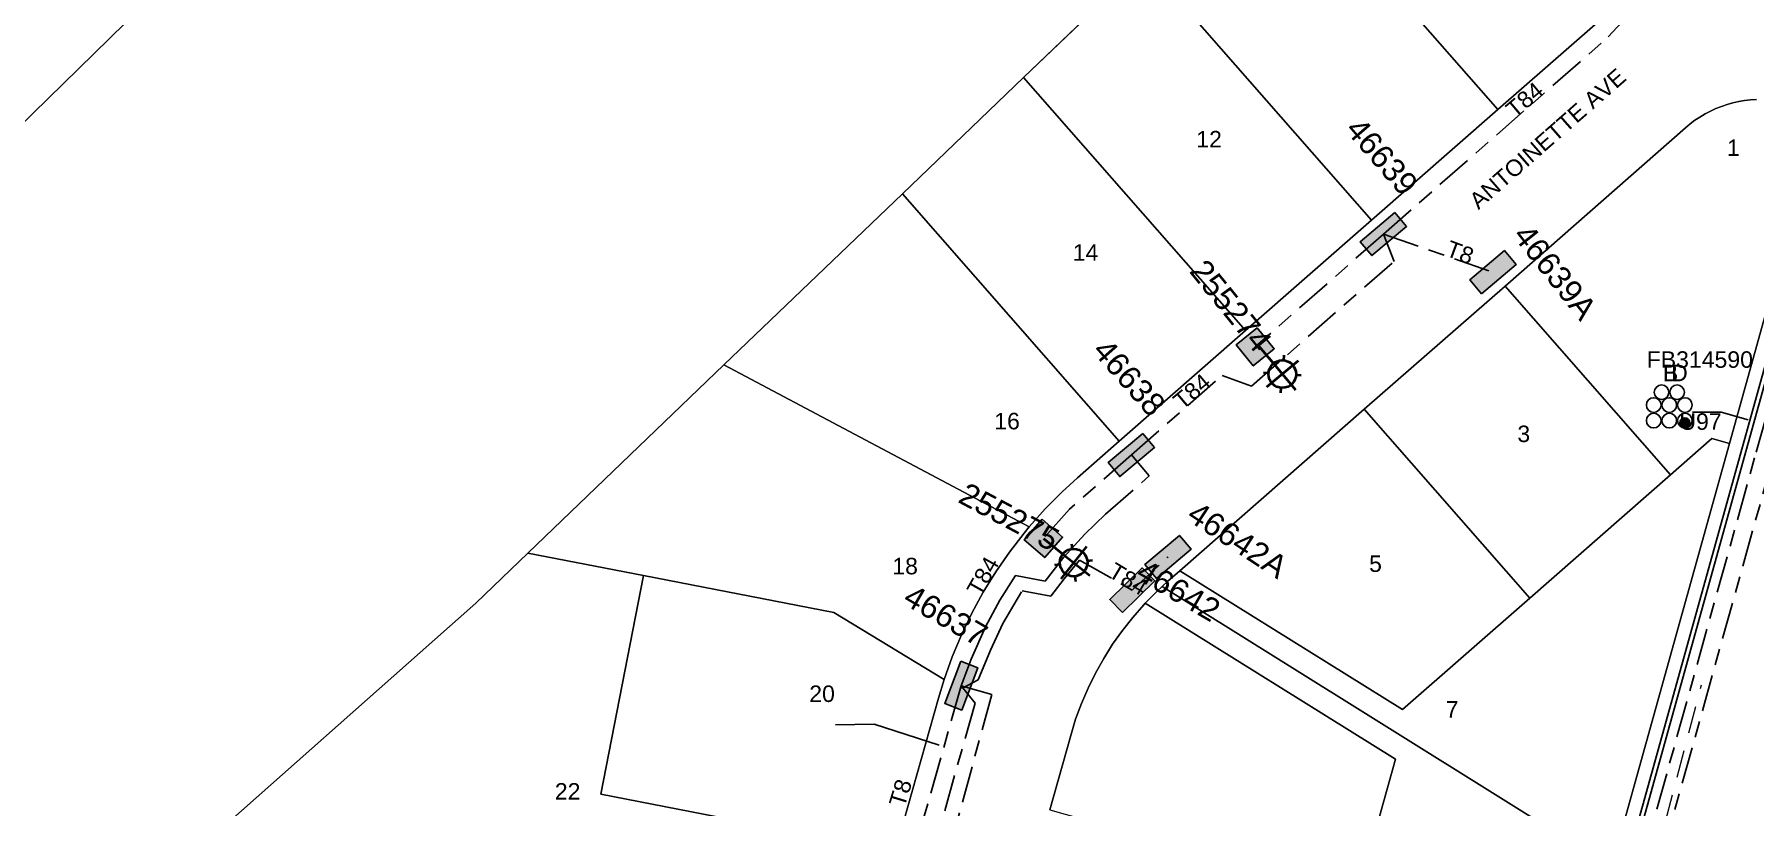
# Model space of a CAD drawing. Header units: metres. Extents: x 289087 to 291245, y 6227587 to 6229773.
# Drawn here: x 290663 to 290850.8, y 6229101 to 6229185.3 of the extents above; entities that cross this region are included whole.
import ezdxf
from ezdxf.enums import TextEntityAlignment as Align

# ---------------------------------------------------------------- set-up
doc = ezdxf.new("R2010")
doc.units = ezdxf.units.M
doc.linetypes.add('Cable Exist UG', pattern=[8.2, 4, -1.2, 1.8, -1.2])
doc.linetypes.add('Dash', pattern=[5, 3, -2])
for name, color, linetype in [('_User Ducts Config', 7, 'Continuous'), ('Duct_SP_EXT', 7, 'Continuous'), ('Equip_SP_SL_EXT', 7, 'Continuous'), ('Mains_HV_EXT', 7, 'Continuous'), ('Mains_LV_EXT', 7, 'Continuous'), ('Mains_LV_SL_EXT', 7, 'Continuous'), ('SupportsUG_SP_LV_EXT', 7, 'Continuous'), ('SupportsUG_SP_LV_SL_EXT', 7, 'Continuous')]:
    doc.layers.add(name, color=color, linetype=linetype)
for name, color, linetype, lineweight in [('Cadastre Buildings_SP_EXT', 9, 'Continuous', 5), ('Cadastre Developer_SP_EXT', 9, 'Continuous', 5), ('Cadastre Land Parcels_SP_EXT', 9, 'Continuous', 5), ('Cadastre Roads_SP_EXT', 9, 'Continuous', 5)]:
    doc.layers.add(name, color=color, linetype=linetype, lineweight=lineweight)
doc.styles.add('COLUMN_LABEL', font='arial.ttf')
doc.styles.add('iecARIAL', font='arial.ttf', dxfattribs={"height": 2})
doc.styles.add('POLE_LABEL', font='arial.ttf')
doc.styles.get("Standard").update_dxf_attribs({"font": 'arial.ttf'})

# ---------------------------------------------------------------- blocks, each defined once
blk = doc.blocks.new('COLUMN_EXT')
blk.add_hatch(color=256).paths.add_polyline_path([(-1.49, 1.48), (-1.49, -1.49), (1.48, -1.49), (1.48, 1.48)])
blk.add_lwpolyline([(-1.49, -1.49), (1.48, -1.49), (1.48, 1.48), (-1.49, 1.48)], close=True)
for tag, height, style, flags, p in [('ASSET_NUM', 2.5, 'COLUMN_LABEL', 8, (2, 2)), ('STRUCTURE_PLANT_NUMBER', 0.2, 'POLE_LABEL', 9, (1.81, 0.03)), ('STREET_CODE', 0.2, 'COLUMN_LABEL', 9, (1.81, -0.2))]:
    blk.add_attdef(tag, text='', height=height, dxfattribs=dict(style=style, flags=flags)).set_placement(p, align=Align.MIDDLE_LEFT)
at = {"flags": 9}
for tag, p in [('COLUMN_TYPE', (1.81, -0.4)), ('OWNED_BY', (1.81, -0.6)), ('STATE', (1.81, -0.8)), ('USAGE', (1.81, -1)), ('STREETNAME', (1.81, -1.6)), ('SUBURB', (1.81, -1.8)), ('LEGEND', (1.81, -1.2)), ('LOCATION', (1.81, -1.4)), ('NOTES', (1.81, -2))]:
    blk.add_attdef(tag, text='', height=0.2, dxfattribs=at).set_placement(p, align=Align.MIDDLE_LEFT)
at = {"flags": 1}
blk.add_attdef('Z', (1.81, -2.35), '', height=0.2, dxfattribs=at)
blk = doc.blocks.new('PILLAR_EXT')
blk.add_hatch(color=256).paths.add_polyline_path([(-2.475, 0.99), (-2.475, -0.99), (2.475, -0.99), (2.475, 0.99)])
blk.add_lwpolyline([(-2.475, -0.99), (2.475, -0.99), (2.475, 0.99), (-2.475, 0.99)], close=True)
at = {"style": 'iecARIAL', "flags": 8}
blk.add_attdef('ASSET_NUM', (1.5, 3.5), '', height=2.5, dxfattribs=at)
for tag, p, flags in [('OWNED_BY', (0, -0.2), 9), ('STATE', (0, -0.4), 9), ('SUPPORT_TYPE', (0, -0.6), 9), ('STREETNAME', (0, -1.8), 9), ('SUBURB', (0, -2), 1), ('USAGE', (0, -0.8), 9), ('LEGEND', (0, -1), 9), ('LOCATION', (0, -1.2), 9), ('NOTES', (0, -1.4), 9), ('PARENT', (0, -1.6), 9)]:
    blk.add_attdef(tag, p, '', height=0.2, dxfattribs=dict(flags=flags))
blk = doc.blocks.new('DUCT_EXT')
blk.add_circle((0, 0.8), 0.8)
at = {"flags": 1}
blk.add_attdef('Z', (0, 0), '', height=0.2, dxfattribs=at)
at = {"flags": 9}
for tag, p in [('DUCT_CODE', (0, 0)), ('XSECT_TYPE', (0, -0.2)), ('STATE', (0, -0.6)), ('FB_REFERENCE', (0, -0.4)), ('NOTES', (0, -0.8))]:
    blk.add_attdef(tag, text='', height=0.2, dxfattribs=at).set_placement(p, align=Align.MIDDLE_LEFT)
blk = doc.blocks.new('SL_LANTERN_EXT')
at = {"lineweight": 40}
for p, q in [((-1.46, 5.68), (-1.06, 5.28)), ((0, 1.97), (0, 6.47)), ((1.46, 5.68), (1.06, 5.28)), ((-2.25, 4.22), (2.25, 4.22)), ((-1.46, 2.76), (-1.06, 3.16)), ((0, 0), (0, 2.72)), ((1.46, 2.76), (1.06, 3.16))]:
    blk.add_line(p, q, dxfattribs=at)
blk.add_circle((0, 4.22), 1.5, dxfattribs=at)
at = {"style": 'iecARIAL', "flags": 9}
blk.add_attdef('ASSET_NUM', (1.5, 1.5), '', height=2.5, dxfattribs=at)
for tag, p, height, flags in [('OPERATING_VOLTAGE', (0.98, -1.65), 0.2, 9), ('ORIENTATION', (0.98, -1.85), 0.2, 9), ('OWNED_BY', (0.98, -2.05), 0.2, 9), ('CONSTRUCTED_VOLTAGE', (0.98, -0.65), 0.2, 9), ('CONTROL_TYPE', (0.98, -0.85), 0.2, 9), ('LANTERN_PURPOSE', (0.98, -1.05), 0.2, 9), ('LANTERN_TYPE', (0.98, -1.25), 0.2, 9), ('NO_PHASES', (0.98, -1.45), 0.2, 9), ('LNUMBER', (2.18, -3.25), 2.5, 8), ('STATE', (0.98, -2.25), 0.2, 9), ('USAGE', (0.98, -2.45), 0.2, 9), ('CEXIST', (0.98, -2.65), 0.2, 9), ('CNEW', (0.98, -2.85), 0.2, 9), ('CNUMBER', (0.98, -3.05), 0.2, 9), ('CREMOVE', (0.98, -3.25), 0.2, 9), ('CREPLACE', (0.98, -3.45), 0.2, 9), ('LKINGHEIGHT', (0.98, -3.65), 0.2, 9), ('LBRACKET', (0.98, -3.85), 0.2, 9), ('LBRACKETVOCAB', (0.98, -4.05), 0.2, 9), ('LCATEGORY', (0.98, -4.25), 0.2, 9), ('LCHARGE1', (0.98, -4.45), 0.2, 9), ('LCHARGE1PERCENT', (0.98, -4.65), 0.2, 9), ('LCHARGE2', (0.98, -4.85), 0.2, 9), ('LCHARGE2PERCENT', (0.98, -5.05), 0.2, 9), ('LCHARGE3', (0.98, -5.25), 0.2, 9), ('LCHARGE3PERCENT', (0.98, -5.45), 0.2, 9), ('LEXIST', (0.98, -5.65), 0.2, 9), ('LLAMP', (0.98, -5.85), 0.2, 9), ('LLAMPVOCAB', (0.98, -6.05), 0.2, 9), ('LMAST', (0.98, -6.25), 0.2, 9), ('LMASTVOCAB', (0.98, -6.45), 0.2, 9), ('LNEW', (0.98, -6.65), 0.2, 9), ('LANTNUMBER', (0.98, -6.85), 0.2, 9), ('LOUTREACH', (0.98, -7.25), 0.2, 9), ('LOUTREACHVOCAB', (0.98, -7.45), 0.2, 9), ('LRATECODE', (0.98, -7.65), 0.2, 9), ('STREETNAME', (0.98, -9.25), 0.2, 9), ('SUBURB', (0.98, -9.45), 0.2, 1), ('LREMOVE', (0.98, -7.85), 0.2, 9), ('LREPLACE', (0.98, -8.05), 0.2, 9), ('LTYPE', (0.98, -8.25), 0.2, 9), ('LTYPEVOCAB', (0.98, -8.45), 0.2, 9), ('LEGEND', (0.98, -8.65), 0.2, 9), ('LOCATION', (0.98, -8.85), 0.2, 9), ('NOTES', (0.98, -9.05), 0.2, 9)]:
    blk.add_attdef(tag, p, '', height=height, dxfattribs=dict(flags=flags))
blk = doc.blocks.new('CABLE_LARGE_EXT')
h = blk.add_hatch(color=256)
edge = h.paths.add_edge_path()
edge.add_arc((0, 0.55), 0.55, 0, 360)
blk.add_circle((0, 0.55), 0.55)
at = {"flags": 1}
blk.add_attdef('Z', (0, 0), '', height=0.2, dxfattribs=at)
at = {"flags": 9}
for tag, p in [('COND_CODE', (0, 0)), ('STATE', (0, -0.4)), ('XSECT_SIZE', (0, -0.6)), ('FB_REFERENCE', (0, -0.2)), ('NOTES', (0, -0.8))]:
    blk.add_attdef(tag, text='', height=0.2, dxfattribs=at).set_placement(p, align=Align.MIDDLE_LEFT)

msp = doc.modelspace()

# ---------------------------------------------------------------- linework, layer by layer
at = {"layer": '_User Ducts Config'}
msp.add_lwpolyline([(290844.02, 6229144.04), (290847.15, 6229144.04), (290850.11, 6229143.21)], dxfattribs=at)
at = {"layer": '_User Ducts Config', "linetype": 'Continuous'}
msp.add_lwpolyline([(290750.47, 6229109.9), (290754.68, 6229109.99), (290761.76, 6229107.68)], dxfattribs=at)
at = {"layer": 'Cadastre Buildings_SP_EXT', "linetype": 'Continuous'}
msp.add_lwpolyline([(290807.4, 6229091.17), (290811.62, 6229106.14), (290784.28, 6229123.19), (290784.12, 6229123.02), (290782.92, 6229121.64), (290781.78, 6229120.2), (290780.72, 6229118.7), (290779.75, 6229117.15), (290778.85, 6229115.55), (290778.04, 6229113.91), (290777.32, 6229112.23), (290776.68, 6229110.51), (290776.14, 6229108.75), (290773.85, 6229100.62), (290793.56, 6229095.07), (290807.4, 6229091.17)], close=True, dxfattribs=at)
at = {"layer": 'Cadastre Developer_SP_EXT', "linetype": 'Dash'}
msp.add_lwpolyline([(290841.1, 6229099.35), (290845.02, 6229114.29)], dxfattribs=at)
at = {"layer": 'Cadastre Land Parcels_SP_EXT', "linetype": 'Continuous'}
for points in [[(290518.36, 6229134.49), (290598.85, 6229114.14), (290676.24, 6229189.82), (290676.24, 6229189.82), (290713.13, 6229223.62), (290698.29, 6229236.28), (290683.45, 6229248.93), (290687.64, 6229264.89), (290695.51, 6229294.88), (290699.83, 6229311.33), (290704.15, 6229327.78), (290707.71, 6229341.34), (290708.46, 6229344.25), (290712.58, 6229360.74), (290716.4, 6229377.31), (290719.93, 6229393.95), (290723.15, 6229410.64), (290726.32, 6229428.87), (290719.11, 6229430), (290724.67, 6229469.03)], [(290851.03, 6229178.19), (290850.37, 6229178.15), (290849.72, 6229178.07), (290849.08, 6229177.96), (290848.44, 6229177.82), (290847.81, 6229177.64), (290847.19, 6229177.43), (290846.58, 6229177.19), (290845.99, 6229176.91), (290845.41, 6229176.61), (290844.84, 6229176.27), (290844.3, 6229175.91), (290843.77, 6229175.52), (290843.27, 6229175.1), (290823.56, 6229157.82), (290841.63, 6229137.2), (290846.14, 6229141.16), (290848.06, 6229140.61), (290858.14, 6229176.84)]]:
    msp.add_lwpolyline(points, dxfattribs=at)
for points in [[(290836.05, 6229189.66), (290812.14, 6229216.96), (290797.46, 6229205.97), (290822.76, 6229177.08), (290833.39, 6229186.39), (290833.62, 6229186.59), (290834.09, 6229187.05), (290834.53, 6229187.53), (290834.95, 6229188.03), (290835.35, 6229188.56), (290835.71, 6229189.1), (290836.05, 6229189.66)], [(290808.98, 6229165.01), (290822.76, 6229177.08), (290797.46, 6229205.97), (290792.24, 6229200.97), (290784.22, 6229193.27), (290808.98, 6229165.01)], [(290795.21, 6229152.95), (290808.98, 6229165.01), (290784.22, 6229193.27), (290770.99, 6229180.59), (290795.21, 6229152.95)], [(290781.44, 6229140.88), (290795.21, 6229152.95), (290770.99, 6229180.59), (290757.77, 6229167.9), (290781.44, 6229140.88)], [(290781.44, 6229140.88), (290757.77, 6229167.9), (290738.28, 6229149.2), (290771.62, 6229131.53), (290773.36, 6229133.48), (290775.2, 6229135.34), (290776.88, 6229136.88), (290781.44, 6229140.88)], [(290841.63, 6229137.2), (290823.56, 6229157.82), (290808.19, 6229144.36), (290826.26, 6229123.74), (290841.63, 6229137.2)], [(290771.62, 6229131.53), (290738.28, 6229149.2), (290716.88, 6229128.66), (290729.49, 6229126.2), (290750.26, 6229122.16), (290762.31, 6229114.85), (290763.19, 6229117.32), (290764.2, 6229119.73), (290765.33, 6229122.09), (290766.59, 6229124.39), (290767.96, 6229126.62), (290769.45, 6229128.77), (290771.05, 6229130.85), (290771.62, 6229131.53)], [(290826.26, 6229123.74), (290808.19, 6229144.36), (290788.07, 6229126.73), (290812.37, 6229111.57), (290826.26, 6229123.74)], [(290848.06, 6229140.61), (290846.14, 6229141.16), (290841.63, 6229137.2), (290826.26, 6229123.74), (290812.37, 6229111.57), (290788.07, 6229126.73), (290786.76, 6229125.59), (290786.11, 6229125), (290835.2, 6229094.37), (290848.06, 6229140.61)], [(290729.49, 6229126.2), (290716.88, 6229128.66), (290711.17, 6229123.19), (290678.23, 6229094), (290693.16, 6229090.2), (290708.1, 6229086.41), (290720.34, 6229083.31), (290723.12, 6229097.56), (290755.61, 6229091.23), (290756.97, 6229096.06), (290724.83, 6229102.32), (290729.49, 6229126.2)], [(290762.31, 6229114.85), (290750.26, 6229122.16), (290729.49, 6229126.2), (290724.83, 6229102.32), (290756.97, 6229096.06), (290761.69, 6229112.82), (290762.31, 6229114.85)], [(290835.2, 6229094.37), (290786.11, 6229125), (290785.57, 6229124.49), (290784.28, 6229123.19), (290811.62, 6229106.14), (290807.4, 6229091.17), (290801.05, 6229068.66), (290806.83, 6229067.03), (290831.44, 6229080.88), (290835.2, 6229094.37)]]:
    msp.add_lwpolyline(points, close=True, dxfattribs=at)
at = {"layer": 'Cadastre Roads_SP_EXT', "linetype": 'Continuous'}
for points in [[(290499.44, 6228935.88), (290572.01, 6229000.07), (290592.75, 6229018.41), (290678.23, 6229094), (290711.17, 6229123.19), (290716.88, 6229128.66), (290738.28, 6229149.2), (290757.77, 6229167.9), (290770.99, 6229180.59), (290784.21, 6229193.27), (290792.24, 6229200.97), (290767.93, 6229229.07), (290746.33, 6229254.03), (290713.13, 6229223.62), (290676.24, 6229189.82), (290598.85, 6229114.14), (290503.62, 6229021.43)], [(290833.39, 6229186.39), (290822.76, 6229177.08), (290808.98, 6229165.01), (290795.21, 6229152.95), (290781.44, 6229140.88), (290776.88, 6229136.88), (290775.2, 6229135.34), (290773.36, 6229133.48), (290771.62, 6229131.53), (290771.05, 6229130.85), (290769.45, 6229128.77), (290767.96, 6229126.62), (290766.59, 6229124.39), (290765.33, 6229122.09), (290764.2, 6229119.73), (290763.19, 6229117.32), (290762.31, 6229114.85), (290761.69, 6229112.82), (290756.97, 6229096.06)], [(290773.85, 6229100.62), (290776.14, 6229108.75), (290776.68, 6229110.51), (290777.32, 6229112.23), (290778.04, 6229113.91), (290778.85, 6229115.55), (290779.75, 6229117.15), (290780.72, 6229118.7), (290781.78, 6229120.2), (290782.92, 6229121.64), (290784.12, 6229123.02), (290784.28, 6229123.19), (290785.57, 6229124.49), (290786.11, 6229125), (290786.76, 6229125.59), (290788.07, 6229126.73), (290808.19, 6229144.36), (290823.56, 6229157.82), (290843.27, 6229175.1), (290843.77, 6229175.52), (290844.3, 6229175.91), (290844.84, 6229176.27), (290845.41, 6229176.61), (290845.99, 6229176.91), (290846.58, 6229177.19), (290847.19, 6229177.43), (290847.81, 6229177.64), (290848.44, 6229177.82), (290849.08, 6229177.96), (290849.72, 6229178.07), (290850.37, 6229178.15), (290851.03, 6229178.19)]]:
    msp.add_lwpolyline(points, dxfattribs=at)
msp.add_lwpolyline([(290882.94, 6229169), (290868.59, 6229173.53), (290858.14, 6229176.84), (290848.06, 6229140.61), (290835.2, 6229094.37), (290831.44, 6229080.88), (290842.36, 6229079.07), (290857.15, 6229076.63), (290865.7, 6229107.26), (290872.7, 6229132.3), (290882.94, 6229169)], close=True, dxfattribs=at)
at = {"layer": 'Duct_SP_EXT'}
for p, q in [((290859.54, 6229176.45), (290817.71, 6229025.99)), ((290860.01, 6229176.32), (290818.17, 6229025.86))]:
    msp.add_line(p, q, dxfattribs=at)
at = {"layer": 'Mains_HV_EXT', "linetype": 'Cable Exist UG'}
for points in [[(290809.75, 6229044.14), (290811.43, 6229043.19), (290819.32, 6229029.08), (290819.32, 6229029.08), (290819.93, 6229029.08), (290820.36, 6229029.6), (290820.36, 6229029.6), (290850.99, 6229139.69), (290850.99, 6229139.69), (290863.44, 6229184.57)], [(290865.4, 6229183.98), (290862.88, 6229174.89), (290862.88, 6229174.89), (290852.8, 6229138.99), (290835.62, 6229077.4), (290829.49, 6229055.08), (290829.49, 6229055.08), (290827.35, 6229047.43), (290827.35, 6229047.43), (290815.28, 6229004.2), (290815.28, 6229004.2), (290750.8, 6228776.39), (290727.34, 6228693.51), (290714.8, 6228648.11), (290714.8, 6228648.11), (290704.91, 6228611.94)]]:
    msp.add_lwpolyline(points, dxfattribs=at)
at = {"layer": 'Mains_LV_EXT', "linetype": 'Cable Exist UG'}
for points in [[(290810.29, 6229163.49), (290834.84, 6229185.01), (290836.78, 6229187.14), (290837.76, 6229188.64)], [(290782.76, 6229139.37), (290792.66, 6229148.05), (290795.89, 6229146.89), (290811.44, 6229160.51), (290810.29, 6229163.49)], [(290810.29, 6229163.49), (290822.24, 6229159.33)], [(290764.19, 6229114.18), (290765.26, 6229117.09), (290766.83, 6229120.59), (290768.39, 6229123.5), (290770.11, 6229126.22), (290773.34, 6229125.6), (290775.34, 6229128.17), (290777.67, 6229130.74), (290779.94, 6229132.91), (290784.7, 6229137.08), (290782.76, 6229139.37)], [(290764.19, 6229114.18), (290764.31, 6229113.92), (290766.02, 6229114.82), (290767.37, 6229118.07), (290768.73, 6229120.97), (290770.83, 6229124.55), (290773.96, 6229123.95), (290775.44, 6229125.86), (290777.11, 6229127.89), (290782.86, 6229124.6)], [(290782.86, 6229124.6), (290786.75, 6229128.24)], [(290764.19, 6229114.18), (290767.52, 6229113.22), (290760.42, 6229087.17), (290757.72, 6229085.45), (290756.03, 6229079.27), (290800.51, 6229066.73)], [(290764.19, 6229114.18), (290757.53, 6229090.69)]]:
    msp.add_lwpolyline(points, dxfattribs=at)
at = {"layer": 'Mains_LV_SL_EXT', "linetype": 'Cable Exist UG'}
for points in [[(290810.29, 6229163.49), (290796.28, 6229151.17)], [(290782.76, 6229139.37), (290776.01, 6229133.46), (290773.16, 6229130.25)], [(290764.19, 6229114.18), (290765.69, 6229112.27), (290758.92, 6229088.26), (290756.43, 6229086.73), (290753.09, 6229074.94)]]:
    msp.add_lwpolyline(points, dxfattribs=at)

# ---------------------------------------------------------------- block references
at = {"layer": '_User Ducts Config'}
for name, p in [('DUCT_EXT', (290840.65, 6229145.42)), ('DUCT_EXT', (290842.35, 6229145.42)), ('DUCT_EXT', (290839.8, 6229144.02)), ('DUCT_EXT', (290841.5, 6229144.02)), ('DUCT_EXT', (290843.2, 6229144.02)), ('DUCT_EXT', (290839.8, 6229142.32)), ('DUCT_EXT', (290841.5, 6229142.32)), ('DUCT_EXT', (290843.2, 6229142.32)), ('CABLE_LARGE_EXT', (290843.2, 6229142.32))]:
    msp.add_blockref(name, p, dxfattribs=at)
at = {"layer": 'Equip_SP_SL_EXT'}
for p, rotation in [((290796.53, 6229151.44), 220.0436903290757), ((290773.16, 6229130.25), 231.3898553166647)]:
    msp.add_blockref('SL_LANTERN_EXT', p, dxfattribs=dict(at, rotation=rotation))
at = {"layer": 'SupportsUG_SP_LV_EXT'}
ref = msp.add_blockref('PILLAR_EXT', (290810.29, 6229163.49), dxfattribs=dict(at, rotation=220.0436903290757))
ref.add_attrib('ASSET_NUM', '46639', dxfattribs={"layer": '0', "height": 2.5, "rotation": 310.7338, "style": 'iecARIAL'}).set_placement((290811.79, 6229166.99), align=Align.BOTTOM_RIGHT)
ref = msp.add_blockref('PILLAR_EXT', (290822.24, 6229159.33), dxfattribs=dict(at, rotation=40.12614425232864))
ref.add_attrib('ASSET_NUM', '46639A', dxfattribs={"layer": '0', "height": 2.5, "rotation": 308.3982, "style": 'iecARIAL'}).set_placement((290823.74, 6229162.83), align=Align.BOTTOM_LEFT)
ref = msp.add_blockref('PILLAR_EXT', (290782.76, 6229139.37), dxfattribs=dict(at, rotation=220.0436903290757))
ref.add_attrib('ASSET_NUM', '46638', dxfattribs={"layer": '0', "height": 2.5, "rotation": 311.4031, "style": 'iecARIAL'}).set_placement((290784.26, 6229142.88), align=Align.BOTTOM_RIGHT)
ref = msp.add_blockref('PILLAR_EXT', (290786.75, 6229128.24), dxfattribs=dict(at, rotation=40.1161402273343))
ref.add_attrib('ASSET_NUM', '46642A', dxfattribs={"layer": '0', "height": 2.5, "rotation": 326.7421, "style": 'iecARIAL'}).set_placement((290788.25, 6229131.74), align=Align.BOTTOM_LEFT)
ref = msp.add_blockref('PILLAR_EXT', (290782.86, 6229124.6), dxfattribs=dict(at, rotation=44.27181220998634))
ref.add_attrib('ASSET_NUM', '46642', dxfattribs={"layer": '0', "height": 2.5, "rotation": 329.7433, "style": 'iecARIAL'}).set_placement((290784.36, 6229128.1), align=Align.TOP_LEFT)
ref = msp.add_blockref('PILLAR_EXT', (290764.19, 6229114.18), dxfattribs=dict(at, rotation=249.1690085366199))
ref.add_attrib('ASSET_NUM', '46637', dxfattribs={"layer": '0', "height": 2.5, "rotation": 329.8576, "style": 'iecARIAL'}).set_placement((290765.69, 6229117.68), align=Align.BOTTOM_RIGHT)
at = {"layer": 'SupportsUG_SP_LV_SL_EXT'}
ref = msp.add_blockref('COLUMN_EXT', (290796.28, 6229151.17), dxfattribs=dict(at, rotation=219.3202992817342))
ref.add_attrib('ASSET_NUM', '255274', dxfattribs={"layer": '0', "height": 2.5, "rotation": 309.0078, "style": 'COLUMN_LABEL'}).set_placement((290798.28, 6229151.92), align=Align.TOP_RIGHT)
ref = msp.add_blockref('COLUMN_EXT', (290773.16, 6229130.25), dxfattribs=dict(at, rotation=229.1514547241795))
ref.add_attrib('ASSET_NUM', '255275', dxfattribs={"layer": '0', "height": 2.5, "rotation": 331.958, "style": 'COLUMN_LABEL'}).set_placement((290775.16, 6229131), align=Align.TOP_RIGHT)

# ---------------------------------------------------------------- texts
at = {"layer": '_User Ducts Config'}
for s, p in [('FB314590', (290839.03, 6229148.89)), ('B', (290840.8, 6229147.42)), ('D', (290841.7, 6229147.42)), ('U97', (290842.6, 6229142.12))]:
    msp.add_text(s, height=1.8, dxfattribs=at).set_placement(p)
at = {"layer": 'Cadastre Land Parcels_SP_EXT'}
for s, p in [('12', (290789.85, 6229172.95)), ('1', (290847.8, 6229172.02)), ('14', (290776.36, 6229160.58)), ('16', (290767.79, 6229142.17)), ('3', (290824.91, 6229140.78)), ('18', (290756.66, 6229126.34)), ('5', (290808.72, 6229126.6)), ('20', (290747.59, 6229112.4)), ('7', (290817.08, 6229110.69)), ('22', (290719.81, 6229101.74))]:
    msp.add_text(s, height=1.8, dxfattribs=at).set_placement(p)
at = {"layer": 'Cadastre Roads_SP_EXT'}
msp.add_text('ANTOINETTE AVE', height=1.8, rotation=41.2698, dxfattribs=at).set_placement((290820.66, 6229166.1))
at = {"layer": 'Mains_LV_EXT'}
for s, rotation, p in [('T84', 40.1273, (290824.63, 6229176.07)), ('T8', 339.6579, (290816.97, 6229161.16)), ('T84', 40.1161, (290788.3, 6229144.23)), ('T84', 60.6317, (290766.27, 6229123.81)), ('T84', 329.0489, (290780.1, 6229126.17)), ('T8', 72.9248, (290757.98, 6229100.81))]:
    msp.add_text(s, height=1.8, rotation=rotation, dxfattribs=at).set_placement(p)

doc.saveas('drawing.dxf')
